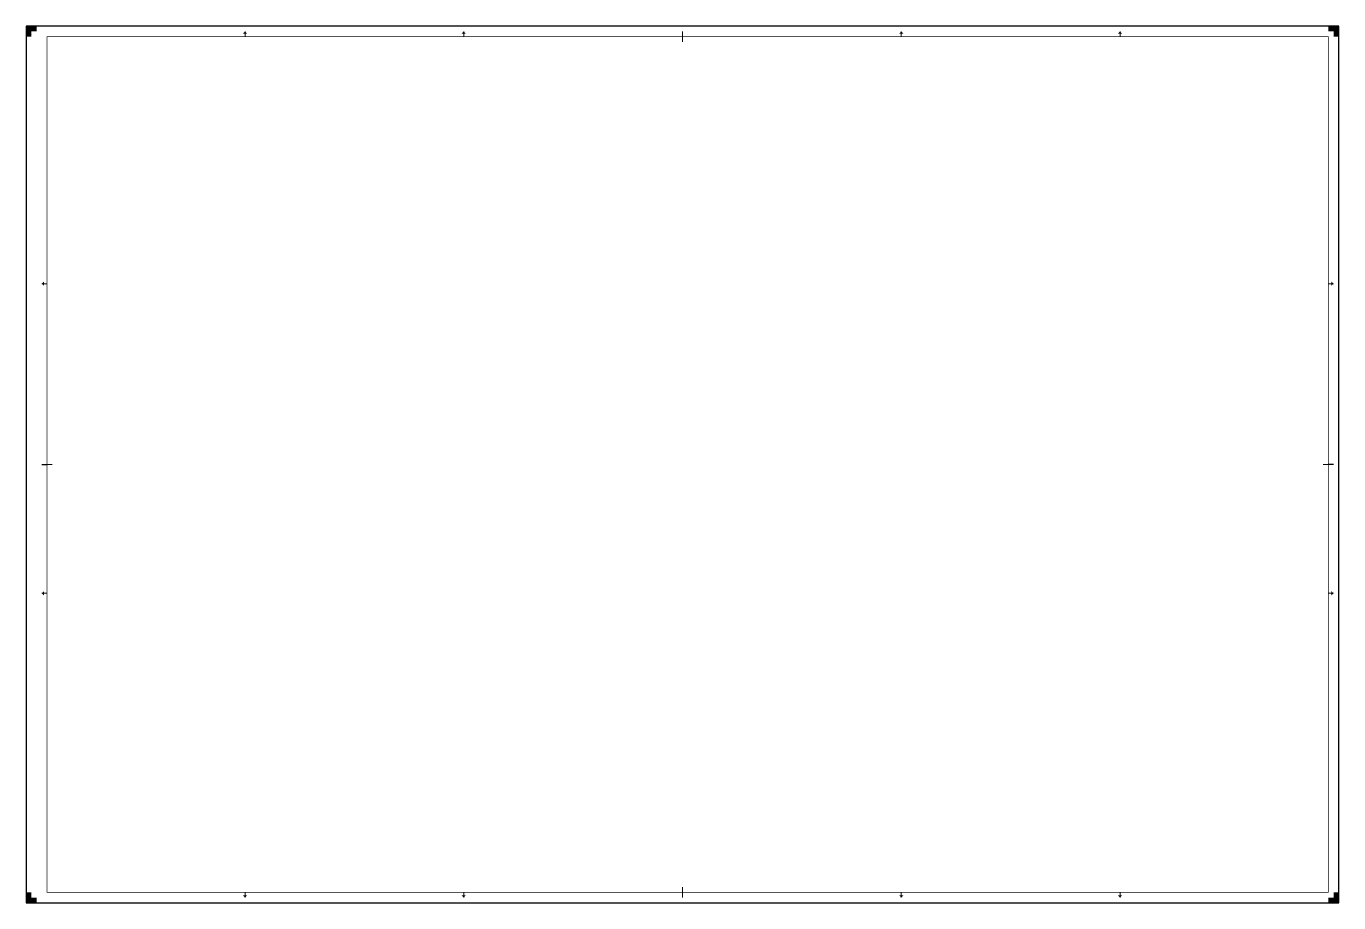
# Model space of a CAD drawing. Extents: x 0 to 1260, y 0 to 841.
import ezdxf

# ---------------------------------------------------------------- set-up
doc = ezdxf.new("R2010")
doc.units = 0
doc.header["$LTSCALE"] = 0.2
for name, color, linetype, lineweight in [('X-XX-AL-TEKENBLAD_KADER-G', 7, 'Continuous', 25), ('X-XX-AL-TEKENBLAD_KADER_AFSNIJMARKERING-G', 7, 'Continuous', 25), ('X-XX-AL-TEKENBLAD_KADER_CENTERMARKERING-G', 7, 'Continuous', 25), ('X-XX-AL-TEKENBLAD_KADER_VOUWMERK-G', 7, 'Continuous', 18)]:
    doc.layers.add(name, color=color, linetype=linetype, lineweight=lineweight)

msp = doc.modelspace()

# ---------------------------------------------------------------- hatches: boundary and pattern name
at = {"layer": 'X-XX-AL-TEKENBLAD_KADER_AFSNIJMARKERING-G'}
for points in [[(10, 841), (0, 841), (0, 831), (5, 831), (5, 836), (10, 836)], [(1260, 831), (1260, 841), (1250, 841), (1250, 836), (1255, 836), (1255, 831)], [(0, 10), (0, 0), (10, 0), (10, 5), (5, 5), (5, 10)], [(1250, 0), (1260, 0), (1260, 10), (1255, 10), (1255, 5), (1250, 5)]]:
    msp.add_hatch(color=256, dxfattribs=at).paths.add_polyline_path(points)
at = {"layer": 'X-XX-AL-TEKENBLAD_KADER_VOUWMERK-G'}
for points in [[(208, 834), (210, 836), (212, 834)], [(418, 834), (420, 836), (422, 834)], [(838, 834), (840, 836), (842, 834)], [(1048, 834), (1050, 836), (1052, 834)], [(17, 596), (15, 594), (17, 592)], [(1253, 592), (1255, 594), (1253, 596)], [(17, 299), (15, 297), (17, 295)], [(1253, 299), (1255, 297), (1253, 295)], [(208, 7), (210, 5), (212, 7)], [(418, 7), (420, 5), (422, 7)], [(838, 7), (840, 5), (842, 7)], [(1048, 7), (1050, 5), (1052, 7)]]:
    msp.add_hatch(color=256, dxfattribs=at).paths.add_polyline_path(points)

# ---------------------------------------------------------------- linework, layer by layer
at = {"layer": 'X-XX-AL-TEKENBLAD_KADER-G'}
for p, q in [((1260, 841), (0, 841)), ((0, 841), (0, 0)), ((1260, 0), (1260, 841)), ((0, 0), (1260, 0))]:
    msp.add_line(p, q, dxfattribs=at)
at = {"layer": 'X-XX-AL-TEKENBLAD_KADER-G', "const_width": 0.7, "flags": 128}
msp.add_lwpolyline([(20, 10), (1250, 10), (1250, 831), (20, 831)], close=True, dxfattribs=at)
at = {"layer": 'X-XX-AL-TEKENBLAD_KADER_CENTERMARKERING-G'}
for p, q in [((15, 420.5), (20, 420.5)), ((1255, 420.5), (1250, 420.5))]:
    msp.add_line(p, q, dxfattribs=at)
at = {"layer": 'X-XX-AL-TEKENBLAD_KADER_CENTERMARKERING-G', "const_width": 0.7, "flags": 128}
for points in [[(630, 836), (630, 826)], [(15, 420.5), (25, 420.5)], [(1255, 420.5), (1245, 420.5)], [(630, 5), (630, 15)]]:
    msp.add_lwpolyline(points, dxfattribs=at)
at = {"layer": 'X-XX-AL-TEKENBLAD_KADER_VOUWMERK-G'}
for p, q in [((210, 836), (210, 831)), ((420, 836), (420, 831)), ((840, 836), (840, 831)), ((1050, 836), (1050, 831)), ((15, 594), (20, 594)), ((1250, 594), (1255, 594)), ((15, 297), (20, 297)), ((1250, 297), (1255, 297)), ((210, 10), (210, 5)), ((420, 10), (420, 5)), ((840, 10), (840, 5)), ((1050, 10), (1050, 5))]:
    msp.add_line(p, q, dxfattribs=at)

doc.saveas('drawing.dxf')
